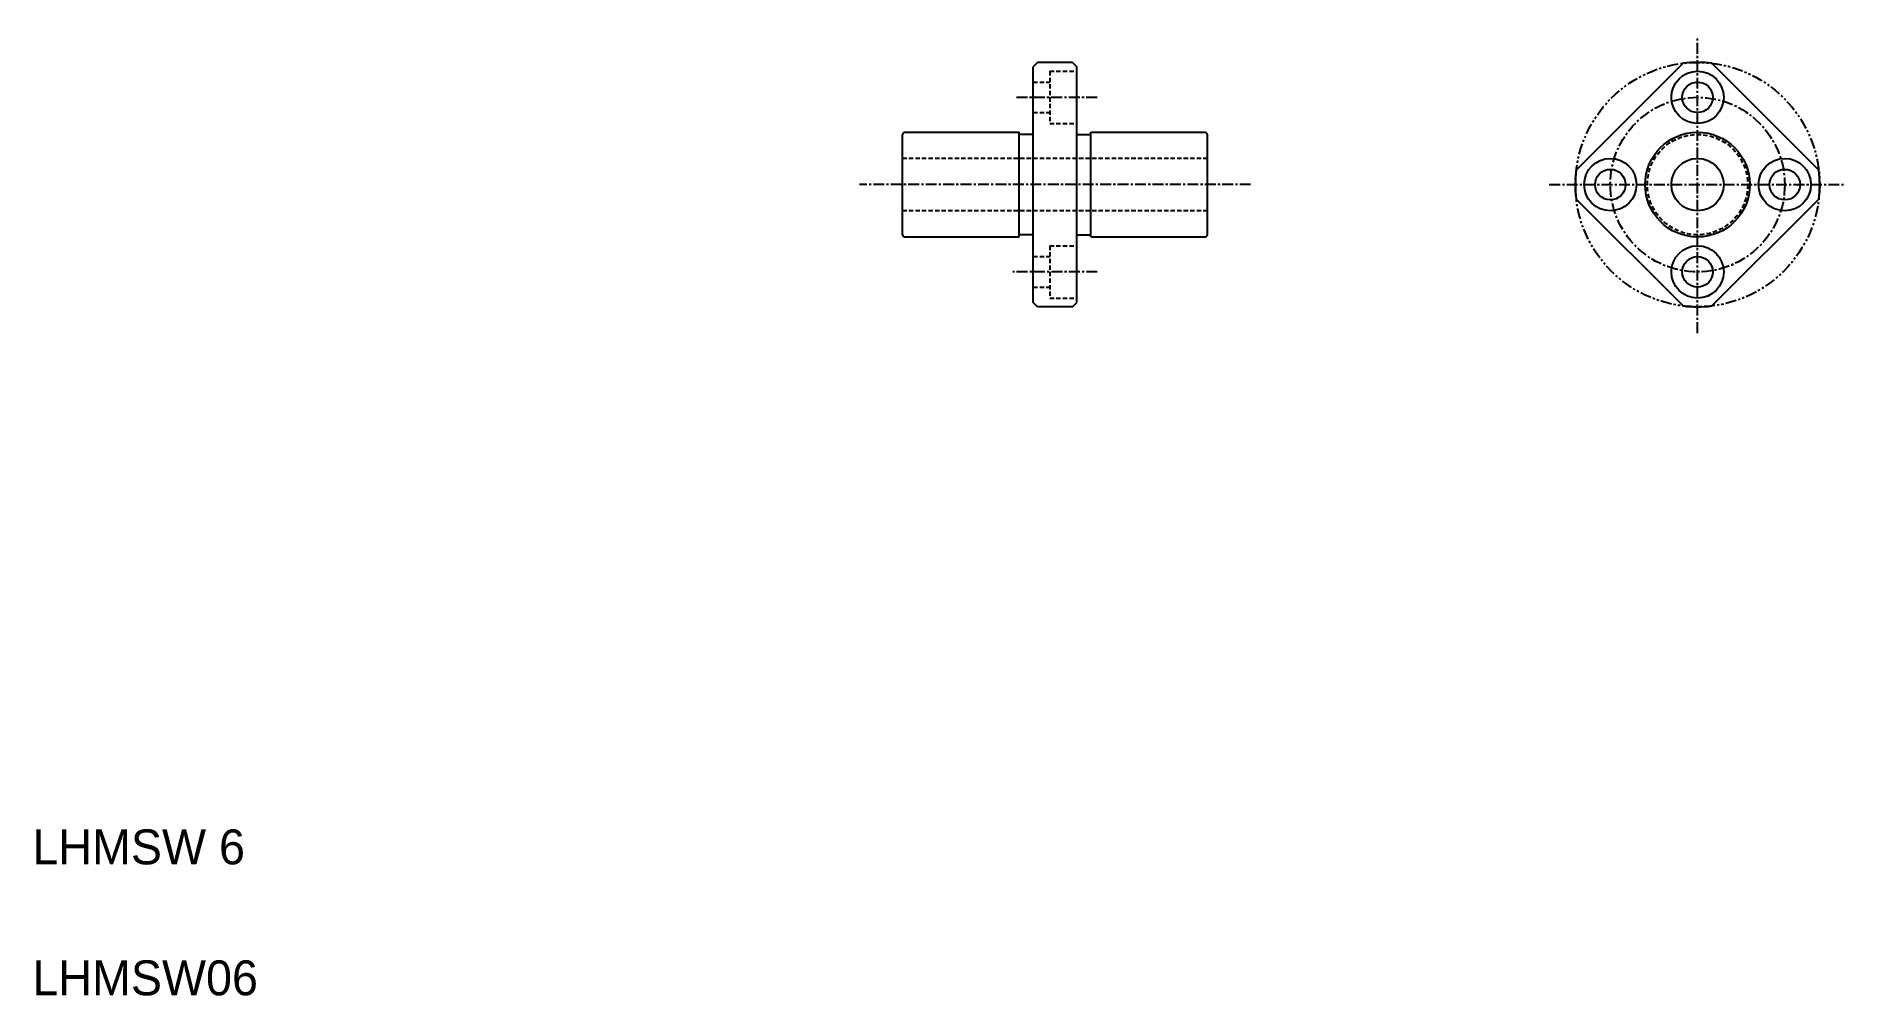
# Model space of a CAD drawing. Extents: x 10 to 218, y 10 to 120.
import ezdxf

# ---------------------------------------------------------------- set-up
doc = ezdxf.new("R2010")
doc.units = 0
for name, pattern in [('CENTER', [2, 1.25, -0.25, 0.25, -0.25]), ('DASHED', [0.75, 0.5, -0.25]), ('PHANTOM', [2.5, 1.25, -0.25, 0.25, -0.25, 0.25, -0.25])]:
    doc.linetypes.add(name, pattern=pattern)
doc.layers.get('0').update_dxf_attribs({"linetype": 'CONTINUOUS'})
doc.layers.add('CENTER', color=1, linetype='CENTER')

msp = doc.modelspace()

# ---------------------------------------------------------------- linework, layer by layer
at = {"color": 7, "linetype": 'CONTINUOUS'}
for p, q in [((125.23, 116.87), (124.73, 116.37)), ((124.73, 89.37), (124.73, 116.37)), ((129.23, 116.87), (125.23, 116.87)), ((129.23, 116.87), (129.73, 116.37)), ((129.73, 89.37), (129.73, 116.37)), ((199.23, 116.77), (186.98, 104.53)), ((214.79, 104.53), (202.54, 116.77)), ((109.73, 97.12), (109.73, 108.62)), ((109.98, 108.87), (123.13, 108.87)), ((123.13, 96.87), (123.13, 108.87)), ((124.73, 108.62), (123.13, 108.62)), ((129.73, 108.62), (131.33, 108.62)), ((131.33, 96.87), (131.33, 108.87)), ((131.33, 108.87), (144.48, 108.87)), ((132.86, 108.87), (132.86, 108.87)), ((144.73, 97.12), (144.73, 108.62)), ((199.23, 88.97), (186.98, 101.22)), ((214.79, 101.22), (202.54, 88.97)), ((109.98, 96.87), (123.13, 96.87)), ((124.73, 97.12), (123.13, 97.12)), ((124.73, 96.12), (124.73, 96.12)), ((129.73, 97.12), (131.33, 97.12)), ((131.33, 96.87), (144.48, 96.87)), ((132.86, 96.87), (132.86, 96.87)), ((125.23, 88.87), (124.73, 89.37)), ((129.23, 88.87), (129.73, 89.37)), ((129.23, 88.87), (125.23, 88.87))]:
    msp.add_line(p, q, dxfattribs=at)
at = {"color": 3, "linetype": 'DASHED'}
for p, q in [((124.73, 114.62), (126.63, 114.62)), ((126.63, 115.87), (126.63, 109.87)), ((126.63, 115.87), (129.73, 115.87)), ((124.73, 111.12), (126.63, 111.12)), ((126.63, 109.87), (129.73, 109.87)), ((144.73, 105.87), (109.73, 105.87)), ((144.73, 99.87), (109.73, 99.87)), ((126.63, 95.87), (126.63, 89.87)), ((126.63, 95.87), (129.73, 95.87)), ((124.73, 94.62), (126.63, 94.62)), ((124.73, 91.12), (126.63, 91.12)), ((126.63, 89.87), (129.73, 89.87))]:
    msp.add_line(p, q, dxfattribs=at)
at = {"color": 3, "linetype": 'PHANTOM'}
msp.add_circle((200.89, 102.87), 14, dxfattribs=at)
at = {"color": 7, "linetype": 'CONTINUOUS'}
for centre, radius in [((200.89, 112.87), 3), ((200.89, 112.87), 1.75), ((200.89, 102.87), 6), ((190.89, 102.87), 3), ((200.89, 102.87), 3), ((210.89, 102.87), 3), ((190.89, 102.87), 1.75), ((210.89, 102.87), 1.75), ((200.89, 92.87), 3), ((200.89, 92.87), 1.75)]:
    msp.add_circle(centre, radius, dxfattribs=at)
at = {"color": 3, "linetype": 'DASHED'}
msp.add_circle((200.89, 102.87), 5.75, dxfattribs=at)
at = {"color": 7, "linetype": 'CONTINUOUS'}
for centre, radius, start, end in [((200.89, 102.87), 14, 83.2132, 96.7868), ((110.48, 108.12), 0.9, 123.5573, 146.4427), ((143.98, 108.12), 0.9, 33.5573, 56.4427), ((200.89, 102.87), 14, 173.2132, 186.7868), ((200.89, 102.87), 14, 353.2132, 6.7868), ((110.48, 97.62), 0.9, 213.5573, 236.4427), ((143.98, 97.62), 0.9, 303.5573, 326.4427), ((200.89, 102.87), 14, 263.2132, 276.7868)]:
    msp.add_arc(centre, radius, start, end, dxfattribs=at)
at = {"layer": 'CENTER', "color": 1, "linetype": 'CENTER'}
for p, q in [((200.89, 85.87), (200.89, 119.87)), ((122.81, 112.87), (132.08, 112.87)), ((149.66, 102.87), (104.83, 102.87)), ((183.89, 102.87), (217.89, 102.87)), ((132.08, 92.87), (122.38, 92.87))]:
    msp.add_line(p, q, dxfattribs=at)
msp.add_circle((200.89, 102.87), 10, dxfattribs=at)

# ---------------------------------------------------------------- texts
at = {"color": 7, "linetype": 'CONTINUOUS'}
for s, p in [('LHMSW 6', (10, 25)), ('LHMSW06', (10, 10))]:
    msp.add_text(s, height=4, dxfattribs=at).set_placement(p)

doc.saveas('drawing.dxf')
